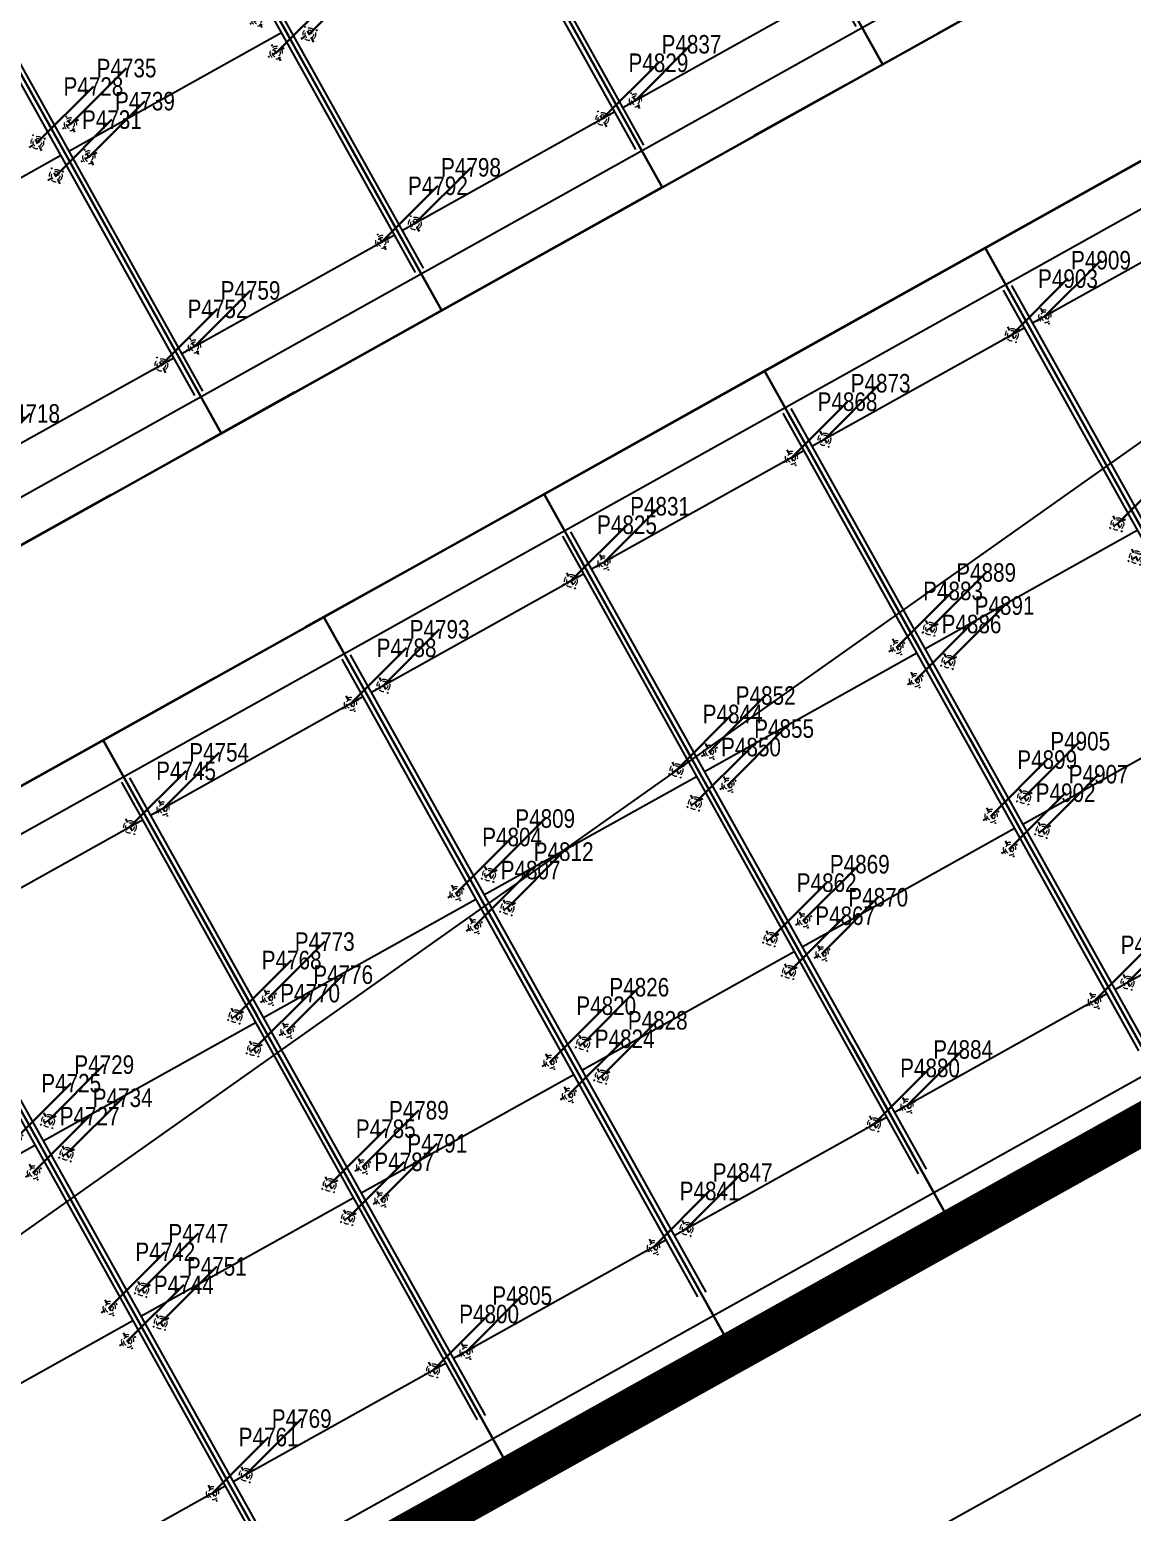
# Model space of a CAD drawing. Header units: millimetres. Extents: x 0 to 571985, y 0 to 2066666.
# Drawn here: x 568627.13 to 568653.34, y 2065501.97 to 2065537.2 of the extents above; entities that cross this region are included whole.
import ezdxf
from ezdxf.enums import TextEntityAlignment as Align
from ezdxf.xclip import XClip

# ---------------------------------------------------------------- set-up
doc = ezdxf.new("R2010")
doc.units = ezdxf.units.MM
for name, pattern in [('ACAD_ISO10W100', [18.5, 12, -3, 0.5, -3]), ('CENTER', [3, 1.5, -0.5, 0.5, -0.5]), ('CENTER2', [1.125, 0.75, -0.125, 0.125, -0.125]), ('HIDDEN', [0.75, 0.5, -0.25]), ('Xref Grid (A1)$0$CENTER2', [1.125, 0.75, -0.125, 0.125, -0.125])]:
    doc.linetypes.add(name, pattern=pattern)
for name, color, linetype, lineweight in [('A-NET THAY', 125, 'Continuous', 18), ('boDnv', 54, 'Continuous', 25), ('E- RANH GIOI', 1, 'CENTER', 13), ('kata_text', 254, 'Continuous', 30)]:
    doc.layers.add(name, color=color, linetype=linetype, lineweight=lineweight)
for name, color, linetype in [('BoThamCo', 94, 'Continuous'), ('CDC.01.AXIS', 160, 'CENTER2'), ('ChiaLo', 128, 'CENTER'), ('datOlienke', 42, 'Continuous'), ('LogDg', 7, 'Continuous'), ('LoLK', 6, 'Continuous'), ('RANHGIOI', 2, 'HIDDEN'), ('TimDg', 222, 'Continuous'), ('ViaHeS', 32, 'Continuous'), ('Xref Grid (A1)$0$01.AXIS', 160, 'Xref Grid (A1)$0$CENTER2')]:
    doc.layers.add(name, color=color, linetype=linetype)
doc.layers.add('KCS_Plotter', color=11, linetype='Continuous', plot=False)
doc.styles.add('kata_dim', font='vnrms.shx', dxfattribs={"width": 0.66, "oblique": 7})
doc.styles.add('kata_text', font='arial.ttf', dxfattribs={"width": 0.8})
doc.styles.add('rms', font='romans.shx', dxfattribs={"width": 0.7, "bigfont": 'vns.shx'})
doc.linetypes.add('ADL', pattern='A,0.125,-0.15,["++",rms,S=0.5,R=0,X=0,Y=-0.2245],-1.35,1.125', length=2.75)
doc.dimstyles.new('kata_dim_iso', dxfattribs={"dimtxt": 2.5, "dimasz": 1.5, "dimexe": 1.5, "dimexo": 2.5, "dimtad": 1, "dimdec": 0, "dimzin": 0, "dimdsep": 46, "dimtxsty": 'kata_dim', "dimblk": 'kata_block_ArchTick', "dimcen": 0.09, "dimdle": 1.2, "dimclrd": 8, "dimclre": 8, "dimclrt": 3, "dimadec": 0, "dimazin": 0, "dimtfac": 1, "dimtdec": 0, "dimtix": 1, "dimtofl": 0, "dimtmove": 0, "dimatfit": 3, "dimfxl": 3.75, "dimfxlon": 1, "dimtolj": 1, "dimtzin": 0, "dimarcsym": 0})

# ---------------------------------------------------------------- blocks, each defined once
blk = doc.blocks.new('NEN')
at = {"layer": 'boDnv', "color": 10, "linetype": 'ADL', "ltscale": 0.25}
blk.add_lwpolyline([(348.4843155678827, 150.3375778293703), (305.7796015702188, 227.7984296809882), (296.9890981832286, 230.4324813145213), (285.10495941306, 224.1745499765966), (143.1127464676974, 162.2822540018242), (141.0589297369588, 156.6204620539211), (188.7917403979227, 61.1830206818413), (194.5775115232682, 59.39938760059886), (346.7593603025889, 144.3160834151786)], close=True, dxfattribs=at)
for points in [[(447.0244222549954, -28.76563141844235, 0.001710536454235449), (440.5786136257229, -16.79550857818685), (434.6225455356762, -15.07319566048682), (276.1286930706119, -103.511957352981), (274.2353217352647, -109.6536987910513), (280.306856236537, -121.7931833500043)], [(453.0460990745341, -54.03420498315245), (455.6979331256589, -45.18980104289949, 0.001456010128307968), (450.3119455015985, -34.94722899468616), (283.4412914358545, -128.0602032768074), (289.6305425465107, -140.4350515590049), (295.3612690281589, -142.1473084324971), (300.8237051428296, -138.9735247876961)]]:
    blk.add_lwpolyline(points, format="xyb", close=True, dxfattribs=at)
at = {"layer": 'BoThamCo'}
for points in [[(349.5593060472747, 150.4589461470023), (306.4580569068203, 228.6390616833232), (296.884718870162, 231.5076876976527), (284.6716201818781, 225.0765331569128), (142.3192296164343, 163.0272411087062), (139.9723252817057, 156.5574895159807), (188.0886011052644, 60.35334420436993), (194.6914544642204, 58.31782163935713), (347.6070353219984, 143.6439362133387)], [(336.3471209626878, -49.29776183189824), (331.4744224103633, -40.56524737132713), (324.671815902926, -38.63533941633068), (260.9623701091623, -74.1848853866104), (258.8327090066159, -81.09310650336556), (263.3150458913296, -90.05513404216617), (269.9178992500529, -92.09065660648048), (334.4172130082734, -56.10036833886988)]]:
    blk.add_lwpolyline(points, close=True, dxfattribs=at)
blk.add_lwpolyline([(460.283034629887, -73.75777611625381, 1), (458.5776120061055, -70.70143524720334), (309.3581741879461, -153.9651208522264, 0.7731576352114838), (310.2108854997205, -157.2432688449044, 0.1279313020200646), (311.0635968113784, -157.0214617201127)], format="xyb", close=True, dxfattribs=at)
at = {"layer": 'ChiaLo', "ltscale": 5}
for points in [[(352.489971517236, -59.75760771939531), (362.2353686221177, -77.22263664193451), (279.9002353445394, -123.1652212762274)], [(331.5319368097698, -71.45208424492739), (341.2773339145351, -88.91711316723377)], [(326.2924281328451, -74.3757033762522), (336.0378252376104, -91.84073229855858)], [(321.0529194556875, -77.29932250757702), (330.7983165604528, -94.76435142988339)], [(315.8134107787628, -80.22294163890183), (325.5588078835281, -97.6879705612082)], [(374.4171150026377, -99.05392279406078), (364.6717178984545, -81.58889387268573), (282.1193709308282, -127.6526826387271)], [(343.7136831907555, -93.28337039798498), (353.459080295288, -110.7483993200585)], [(338.4741745138308, -96.2069895293098), (348.2195716184797, -113.6720184516162)], [(333.2346658367896, -99.1306086606346), (342.9800629415549, -116.595637582941)], [(327.9951571599813, -102.0542277921923), (337.7405542647466, -119.5192567144986)], [(322.7556484830566, -104.9778469235171), (332.5010455879383, -122.4428758460563)], [(317.5161398061318, -107.9014660548419), (327.2615369110135, -125.3664949773811)], [(312.2766311292071, -110.8250851861667), (322.0220282342052, -128.2901141089387)]]:
    blk.add_lwpolyline(points, dxfattribs=at)
at = {"layer": 'datOlienke'}
for points in [[(448.3687953500776, -29.16062362631783, 0.001886572890741846), (441.2579285323154, -15.95097548863851), (434.4995760839665, -13.99666644632816), (275.2912167347968, -102.8341193378437), (273.1615556324832, -109.7423404545989), (279.8804886455182, -123.1762398334686)], [(453.8875007131137, -54.70985269942321), (456.7725843070075, -45.08751426753588, 0.001635701081645356), (450.7170706505422, -33.57602568552829), (282.1193709308282, -127.6526826384943), (288.9297071682522, -141.2693345050793), (295.4895445019938, -143.2293175195809), (301.3185663475888, -139.8425402995199)]]:
    blk.add_lwpolyline(points, format="xyb", close=True, dxfattribs=at)
at = {"layer": 'LogDg'}
for points in [[(34.29627934622113, -348.7657205443829, -0.1246657798812408), (14.11354708799627, -339.7707537985407, 0.2629367667164581), (-5.331122650881298, -336.7708804975264, -0.0093448861816334), (-40.95930880331434, -349.4731436853763), (-145.8680723966099, -384.6800095464569, 0.4052568048599447), (-155.4559765766608, -403.2345153645147), (-146.5573141133646, -432.719750760356), (-158.0455204886384, -436.1868986212648), (-166.5718085390981, -407.9355056444183, 0.4232274080272537), (-185.7044202957768, -398.0488694803789), (-272.0773986236891, -427.0352168343961, 0.4065199173239304), (-277.1808489316609, -436.9641538935248), (-262.9472513485234, -483.3972716603894), (-271.5520452110795, -486.0349832554348), (-285.5926128193969, -440.2315716135781, 0.4219492915589893), (-295.7865738342516, -434.9918996153865), (-422.2600438954541, -477.4357750662602, 0.3468311455305138), (-427.6835616462631, -485.7262348234653), (-426.6624605812831, -497.249087563483, 0.1098508434369424), (-417.2095136656426, -527.045369184576), (-422.3983479177114, -530.0580090736039, -0.1098508434394714), (-432.6390404097037, -497.7787039845716), (-433.1943761169678, -491.5118888805155, 0.4849671442629072), (-443.7084045754746, -484.633739579469), (-484.1993264361518, -498.2222941075452, 0.367009995740145), (-492.2282128072111, -511.5103090975899), (-484.4021833750885, -560.0116658185143), (-490.3255680758739, -560.9674449162558), (-497.4328573270468, -516.9204381546006, 0.4575121343061496), (-512.8890439668903, -507.3876917762682), (-525.337411860819, -511.3137803694699, 0.375227047875502), (-533.5537957799388, -524.7953446214087, 0.0494446077986198), (-523.248268238618, -562.1180552095175), (-518.4038580228807, -576.5773649825715), (-525.5153387702303, -578.9599773285445), (-530.3067144589731, -564.6589618825819, -0.0442762420745262), (-540.2209701162064, -530.0359311103821, 0.4483491219588146), (-555.6135538989911, -520.8625440734904), (-568.8527564661345, -525.0380538604222), (-576.0715773432748, -502.1494878225494), (-552.3905954875518, -494.6807470584754, 0.3333358165575122), (-544.0028458365705, -482.9756999663077), (-545.8647843094077, -397.3050282343756, 0.120558977139746), (-569.9983498048969, -307.1979523275513), (-621.9793475940824, -219.7121832445264, 0.3349428730565918), (-635.3588319061091, -214.2393422403838), (-686.9309797416208, -227.8546354575083), (-689.8026436100481, -216.9773174913134), (-647.9573339804774, -205.9299559935462, 0.4981914510303347), (-640.7040659333579, -188.1978519575205), (-654.3784512504935, -165.183401154587, -0.1449785006445813), (-668.8526898410637, -108.0611985353753), (-659.8453048655065, 118.2304685944691, 0.4280877767542854), (-671.9240427541081, 130.7074180594645), (-689.2219819126185, 130.5802273314912), (-689.3047002640087, 141.8299232246354), (-670.3440260862699, 141.9693399455864, 0.4004741393392213), (-658.4417540146969, 153.4917417173274), (-657.8282681736164, 168.9042875436135), (-656.0597735294141, 189.3737533113454), (-648.587609265931, 188.7281828494743), (-650.3411241833819, 168.4321001374628), (-650.8885904261842, 154.6781583337579, 0.4253445715659649), (-638.9212427333696, 142.2009068296757), (-621.6126933796331, 142.3281755745411, 0.4026509643918764), (-609.707179718418, 153.940497081494), (-609.3868622465525, 163.8585706413724, -0.0198665913619288), (-608.2266326659592, 179.9420845555142), (-606.8004730622051, 192.6519990905654), (-600.8378922767006, 191.9829472396523), (-602.2640518801054, 179.273032707395, 0.0198665913736632), (-603.3899889622116, 163.6648935673293), (-603.6762275611982, 154.8020130237564, 0.425871475322759), (-591.5942480823724, 142.4149832946714), (-548.3623351545539, 142.7328650054988), (-548.2796168022323, 131.4831691095605), (-592.8866742029786, 131.1551760395523, 0.4017886036268251), (-604.7909849073039, 119.5784634037409), (-607.7538210147759, 35.57125063450076, -0.0059835578369214), (-607.9831587348599, 30.71819142554887, 0.4624623566101164), (-599.1770736501785, 22.28710818546824), (-555.3773518754169, 26.8008734814357), (-554.7622814135393, 20.83248271560296), (-603.2421368046198, 15.83640785655007, 0.3556126631572654), (-610.3809183033882, 8.688677939586341), (-613.7935364348814, -24.83777977363206, 0.4753476817702466), (-605.0145670375787, -33.60575856361538), (-508.267539359862, -23.63552683126181, 0.01607196613374), (-476.8057064540917, -19.36752837034874, 0.3739200414703855), (-470.1383224737365, -11.25904120551422), (-470.7045836194884, 9.3479020036757), (-464.7068476536078, 9.512714649550617), (-464.2352970461361, -7.647595000453293, 0.461916293586825), (-454.7466747702565, -15.28755263634957), (-421.5812160966452, -8.993303748546168, 0.0205674290828889), (-382.014764922671, 0.2159196452703327), (-299.7637433090713, 22.96281221555546, 0.4150041201205401), (-292.7982491637813, 35.29251482058316), (-296.9693465661258, 50.21799815748818), (-285.4121637544595, 53.44778536865488), (-281.2178257950582, 38.43914009141736, 0.4134234463224298), (-268.9213485846994, 31.49241617135704), (-169.9684402433923, 58.85829116543755, 0.4277016234696195), (-164.4960537843872, 69.0522719186265), (-169.6234711797442, 84.75361699960195), (-163.9198864111677, 86.61617460963316), (-158.4792555337772, 69.95569697231986, 0.4008529283221588), (-148.7420826226007, 64.72853650641628), (-123.8969600369455, 71.59956769063137, 0.437327107829602), (-113.7947357149096, 91.17323218542151), (-114.4623362950515, 93.01311536249705), (-128.5505432080245, 136.1544828796759), (-105.7362041493179, 143.6047133123502), (-91.76882965897676, 100.8333627805114), (-90.90998701797798, 98.46642336063087, 0.4297542289755008), (-70.9566198461689, 89.77177607244812, 0.0010786648149026), (-63.93359856237657, 92.7659228274133, 0.0014744002071299), (-62.34210456162691, 93.45405392465182), (-47.53430226258934, 99.90855494141579, 0.3865360149271803), (-43.12613018171396, 109.7255658265203), (-48.30147215083707, 125.5736670994665), (-42.59788739378564, 127.436224706471), (-38.07614002469927, 113.5895821715239, 0.4424435993488592), (-27.27475273516029, 108.7393915755674), (111.6174999594223, 169.2804609455634, 0.4142135623479493), (115.7544930960285, 179.8106692906003), (109.3612778938841, 194.4778707604855), (114.8614784494275, 196.8753264623228), (121.2546936593717, 182.208124975441, 0.4142135623999442), (131.7849020048743, 178.0711318387184), (252.9700206073467, 230.8939245406073), (276.8715140144341, 241.3122303965501), (291.5789559965488, 249.056852357462, 0.4198373500683886), (295.2671894438099, 261.3654298323672), (290.9500380031532, 269.1961866004858), (301.4588235805277, 274.9897542137187), (306.0577889792621, 266.6478232163936, 0.4087170928909804), (318.1356007927097, 263.0311074645724), (326.5464246325428, 267.46393470373), (332.1477299416438, 256.8363087414764), (324.2328080678126, 252.6557133654132, 0.4194662506733147), (320.5546221035765, 240.3524347804487), (397.0924474310596, 101.5226758436766, 0.4336425714191151), (408.4134911808651, 98.64864840358496), (440.7865088158287, 119.3860591554549), (444.0228988390882, 114.3337547695264), (410.4277472221293, 92.81347308959812, 0.3950478591356143), (407.7370768684195, 82.21468883147463), (451.0561694777571, 3.639433299656957, -0.0055762461036101), (472.2193723085802, -35.78139715944417, 0.4220170457770137), (490.0658942151349, -41.11815114459023), (502.9949658159167, -33.91820207051933), (514.6716208813014, -54.88617113046348), (500.2954070724081, -62.89200561633334, 0.4041933322591431), (495.0522026685067, -80.18092904845253), (502.5021754556801, -94.71098336251453), (491.8239669348113, -100.1860050775576), (485.0945875765756, -87.06136014754884, 0.4245561171500276), (467.1920202277834, -81.64036487252451), (316.1644024878042, -165.9130056535359), (307.2109560912941, -171.1151354645845, 0.3960005967415532), (304.0749832683941, -181.6108752004802), (326.1471909089014, -225.7422597403638), (318.0978215954965, -229.7681327713653), (296.726359265158, -187.0378251534421, 0.4326641440641966), (285.5523421983235, -183.6991930285003), (178.0715809733374, -246.1476455426309, 0.3897719342424495), (174.8600444270996, -256.4881370894145), (194.0999455555575, -297.1258275085129), (188.6770265548257, -299.6933067212813), (170.2313283190597, -260.7330974426586, 0.4390850403021555), (158.9817475291202, -257.239217129536), (145.4963118317537, -265.0745225476567, -0.0134524192283531), (97.70133368717507, -291.150503329467, 0.262925858503226), (86.85306584485807, -307.5633501864504, -0.1620678458419849), (76.01520611695014, -333.8417583054397, 0.2703228810245677), (72.31826137693133, -353.6529180854559), (79.98090749850962, -375.0735400244594), (57.38291990023572, -383.1573567553423), (49.72034179442562, -361.7369249525946, 0.2703245738334852), (34.29627934622113, -348.7657205443829)], [(462.1815661221044, -42.48358451551758, 0.0041726284779351), (446.5413396563381, -13.10736899357289, 0.417549530264486), (435.6132757971063, -9.93979105958715), (272.325187106966, -101.0537121025845, 0.4010373898271505), (269.0683510029921, -111.618277476402), (286.0838665945921, -145.6392632354982, 0.4275136513598196), (297.1370203814004, -149.0467209995259), (456.9905111831613, -59.84928802633658, 0.4060167121569392), (462.181566121988, -42.48358451551758)]]:
    blk.add_lwpolyline(points, format="xyb", dxfattribs=at)
for points in [[(309.7537681576796, 235.0886415655259, 0.4086120497591798), (297.6788232389372, 238.7068676215131), (282.0715847932734, 230.4884322364815), (138.6479171552928, 167.9721864187159, 0.4297380397376751), (134.6895298147574, 157.0600318715442), (183.9908241750672, 58.4865490924567, 0.4275136513598196), (195.0439779618755, 55.07909132866189), (351.7109075818444, 142.4984393895138, 0.4127163668212685), (354.8186057917774, 153.3468293673359)], [(270.2704227538779, -95.32938693440519, -0.4275136513752855), (259.2172689667204, -91.92192917130888), (254.7395043771248, -82.96904352284037, -0.4010373898275443), (257.9963404812152, -72.40447814809158), (323.2100063316757, -36.01558506442234, -0.4142135623292136), (334.0941767416662, -39.10343779250979), (338.9668753055157, -47.83595227357, -0.4142135623412944), (335.8790225794073, -58.7201226844918)], [(460.4048520936631, -73.97608897765167, 1), (458.4557945420966, -70.48312238533981), (309.2363567240536, -153.7468079903629, 0.7731576350785194), (310.210885499604, -157.4932688444387, 0.1279313020145716), (311.1854142749216, -157.2397745812777)]]:
    blk.add_lwpolyline(points, format="xyb", close=True, dxfattribs=at)
at = {"layer": 'LoLK'}
for points in [[(336.7714454864617, -68.52846511360258), (331.5319368100027, -71.45208424469456), (341.2773339143023, -88.91711316723377), (346.5168425914599, -85.99349403544329)], [(331.5319368098862, -71.45208424446173), (326.2924281327287, -74.37570337578654), (336.0378252376104, -91.84073229832575), (341.2773339143023, -88.9171131674666)], [(326.2924281329615, -74.37570337601937), (321.0529194556875, -77.29932250711136), (330.7983165605692, -94.76435142965056), (336.037825237494, -91.84073229809292)], [(321.0529194558039, -77.29932250757702), (315.8134107785299, -80.22294163890183), (325.5588078837609, -97.68797056097537), (330.7983165604528, -94.76435142965056)], [(315.8134107787628, -80.22294163936749), (310.5739021016052, -83.14656077045947), (320.3192992061377, -100.6115896927658), (325.5588078836445, -97.68797056097537)], [(348.953191867331, -90.359751266893), (343.713683190872, -93.28337039798498), (353.4590802957537, -110.7483993209898), (358.6985889724456, -107.8247801894322)], [(343.7136831906391, -93.28337039751932), (338.474174513598, -96.20698952907696), (348.2195716188289, -113.6720184520818), (353.4590802955208, -110.748399320757)], [(338.4741745137144, -96.20698952954262), (333.2346658369061, -99.13060866086744), (342.9800629417878, -116.5956375838723), (348.2195716191782, -113.6720184525475)], [(333.2346658366732, -99.13060866040178), (327.9951571597485, -102.0542277914938), (337.7405542649794, -119.5192567147315), (342.9800629416713, -116.5956375836395)], [(327.9951571599813, -102.0542277919594), (322.7556484828237, -104.9778469232842), (332.5010455878219, -122.4428758465219), (337.740554264863, -119.5192567149643)], [(322.7556484830566, -104.9778469230514), (317.5161398057826, -107.901466054609), (327.2615369110135, -125.3664949780796), (332.5010455879383, -122.4428758465219)], [(317.5161398057826, -107.9014660550747), (312.2766311290907, -110.8250851859339), (322.0220282343216, -128.2901141087059), (327.2615369110135, -125.3664949778467)], [(312.2766311290907, -110.8250851859339), (307.0371224521659, -113.7487043172587), (316.7825195570476, -131.2137332402635), (322.0220282340888, -128.2901141084731)]]:
    blk.add_lwpolyline(points, close=True, dxfattribs=at)
at = {"layer": 'RANHGIOI', "color": 1, "ltscale": 9, "const_width": 1}
blk.add_lwpolyline([(460.0002608364448, -51.29896371345967, 0.006594107435328542), (435.2929911182728, -5.050918132066727), (303.0784757988295, 234.7691866031382), (284.6716201863019, 225.0765331583098), (-55.99284061836079, 76.58595611830242), (-56.83866986131761, 76.22319068433717, -0.005137433380439285), (-90.74293923540972, 62.09280168754049), (-377.2168801384978, -17.13286422030069, -0.02056742908652707), (-418.2250238711713, -26.67764636431821), (-463.4433179846965, -35.25932166492566, -0.02121833569223638), (-506.4223279642174, -41.54069912619889), (-623.6381061704597, -53.62033091927879), (-626.4644317809725, -70.88383709453046, 0.1285739781783505), (-620.4203359626699, -135.3604905081447), (-615.5047763336916, -148.8597172754817, 0.03940831777614574), (-607.1434446739731, -167.1883905101568), (-594.1724651155528, -190.5545449126512), (-547.5695588345407, -259.4930148159619, -0.1198699787172983), (-522.7037935878616, -326.3974992926233), (-507.9167651556199, -451.947036530124), (-504.4749816826079, -473.2772870000917), (-499.2712628248846, -471.6360870120116), (-50.47988043015357, -321.0239030651283, 0.05068378633206799), (130.4249903328018, -239.1350950314663), (301.3185663222102, -139.8425403106958)], format="xyb", close=True, dxfattribs=at)
at = {"layer": 'TimDg', "linetype": 'ACAD_ISO10W100', "ltscale": 0.75}
for points in [[(283.9055627286434, 294.4015332737472), (445.8017766892444, 0.7426494921091944, -0.0075170620276079), (474.0389339127578, -52.34833341650665), (508.7857144809095, -120.1167163779028, 0.0002777777783917)], [(-618.4564905067673, -41.02278801379725), (-507.6524688977515, -29.60391759662889, 0.0212183356968994), (-465.6807794551132, -23.46975991874933), (-420.4624853604473, -14.88808462163433, 0.0205674290957321), (-380.4154699781211, -5.567008305573836), (-94.60724009887781, 73.47455220343545, 0.0050405018645397), (-61.56862232857384, 87.2516787792556, 0.0014744002071441), (-59.94464885804337, 87.95385336945765), (279.4715494055999, 235.9003313172143), (307.9036630929913, 250.8720695916563)]]:
    blk.add_lwpolyline(points, format="xyb", dxfattribs=at)
for points in [[(335.5485250187339, -254.5993074853905), (124.0986566849751, 168.1755958320573)], [(185.1445595439291, 46.1198296949733), (365.3492686543614, 146.6731387171894)], [(446.4623462462332, -0.4506284329108894), (260.3710043297615, -104.2886485506315)]]:
    blk.add_lwpolyline(points, dxfattribs=at)
at = {"layer": 'ViaHeS', "elevation": 3.0256135e-09}
blk.add_lwpolyline([(-483.3620332233841, -504.2701624135952), (-441.2102577695623, -490.1242335743736), (-436.0287204216002, -493.5139321684837), (-435.6273303239141, -498.0435121944174, 0.109850843434408), (-424.9927650438622, -531.5643290185835), (-414.6150965393754, -525.5390492395964, -0.1098508434386373), (-423.6741706669563, -496.9842793527059), (-424.3422501670429, -489.4451806664001), (-420.0009567659581, -483.006496314425), (-295.2485857934225, -441.1402132653166), (-289.0430001314962, -444.329869708512), (-275.8544421459083, -487.3538390544709), (-258.6448544141604, -482.0784158613533), (-271.9723939823452, -438.6010581026785), (-268.6975989835337, -432.2298324676231), (-181.633558977861, -403.0115682075266), (-172.9747895961627, -407.4859234914184), (-163.7896236754023, -437.9204725525342), (-140.8132109228754, -430.9861768295523), (-150.2111657873029, -399.8465631455183), (-145.5974022439914, -390.9180109926965), (-39.02623859152663, -355.1532518335152, 0.00854505725447), (-6.235198536654934, -343.5215795903932, -0.2491929108017262), (12.37514242075849, -345.9636118854396, 0.099750363567013), (30.77203662553802, -354.1806715594139, -0.2569490066293848), (45.21490332507528, -366.956843848573), (51.73317088955082, -385.1784011244308), (85.63032036134973, -373.0526159026194), (79.11205279477872, -354.8310586204752, -0.2569490066569858), (82.1742195134284, -335.7929363835137, 0.1369182594034541), (92.60684876306914, -310.4380371225998, -0.2491929108081194), (103.3078007012373, -295.0173387336545, 0.0126585462628185), (148.5105784242041, -270.2624119943939), (162.15726042795, -262.3334192754701), (168.6200676443987, -264.3406296176836), (185.9655670531793, -300.9770463276654), (196.8114050602308, -295.8420879004989), (179.0327040727716, -258.2906814764719), (181.2163792680949, -251.2596934826579), (287.3839344523149, -189.5742397063877), (293.9437717862893, -191.5342227204237), (314.0731369409477, -231.7810692854691), (330.171875567059, -223.7293232234661), (309.5379664294887, -182.4736865595914), (311.6246115069371, -175.4899258934893), (319.1335584316403, -171.1270789045375), (408.2768159890547, -121.3855956254993), (412.2735879534157, -122.5890857535414), (434.351015069522, -165.3212618844118), (442.3469141505193, -161.190209006425), (420.1368979751132, -118.2013988476247), (421.3796346874442, -114.0742895884905), (470.3345627395902, -86.75768930045888), (479.6410855299328, -89.57575528440066), (486.4848626742605, -102.9235159354284), (507.8412797158817, -91.97347250441089), (500.4991151208524, -77.65368189639412), (503.4210100959754, -68.01903586438857), (517.5907846476184, -60.1281633945182), (500.0758020498324, -28.67620980646461), (486.9708213876002, -35.97411922272295), (477.6245228354819, -33.16990212630481, 0.0055997125078593), (456.3105622666189, 6.536217105574906), (412.3241539625451, 86.32189737656154), (414.1204211127479, 93.39754972048104), (444.8319963462418, 113.070678670425), (439.9774113084422, 120.6491352545563), (409.7657999792136, 101.2962716855109), (403.1415598185267, 102.9779406564776), (327.7140408960404, 239.7937467296142), (330.524095126777, 249.1931857024319), (334.9452649843879, 251.5284109555651), (323.7489594034851, 272.7717000273988), (318.9262763896259, 270.2298981174827), (309.354146250058, 273.0962313036434), (306.7132163690403, 277.8865380196366), (285.6956452141749, 266.2994027936365), (288.1096317195334, 261.9207421364263), (285.2954558983911, 252.5291183104273), (274.2714786301367, 246.7241294796113), (129.387446300243, 183.5713324004319), (122.806066084886, 186.1569531115238), (117.6115787288873, 198.0740543145221), (106.6111776171019, 193.279142908752), (111.8056649733335, 181.3620417055208), (109.2200442629401, 174.7806614914443), (26.32963867485523, 138.6499652387574), (-29.86861365940422, 114.1539820104372), (-36.00424546236172, 116.9090895606205), (-39.7460950112436, 128.3675035105553), (-51.15326453826856, 124.6423882937524), (-47.05490884417668, 112.0922695787158), (-50.08627796731889, 105.3414025222883), (-75.92142146243714, 94.08024731860496), (-84.51130598667078, 97.93739788956009), (-100.0326193857472, 145.4672709214501), (-134.2541279683355, 134.2919252736028), (-118.656749298214, 86.5291226846166), (-123.2305147061124, 78.00909638730809), (-150.2580362723675, 70.53451288049109), (-156.6292742433725, 73.9547544172965), (-161.0680940333987, 87.54745341138914), (-172.475263561355, 83.82233819551766), (-168.2072874873411, 70.75280241155997), (-171.4742627786472, 64.66706934245303), (-269.5464331691619, 37.54476641560905), (-275.7112844719086, 41.0275134886615), (-279.6335723458324, 55.06267897458747), (-302.7479379716096, 48.60310455155559), (-298.8430805155076, 34.6303105186671), (-302.3164424751885, 28.48207191447727), (-383.6140598179772, 5.998847609618679, -0.0205674290908518), (-422.6999468225986, -3.098522873595357), (-456.2462867791764, -9.465056655462831), (-461.2959480455611, -5.399218957638368), (-461.7079796614125, 9.595120972488075), (-473.7034516056301, 9.26549568050541), (-473.2389899555128, -7.636838016333058), (-478.0281851240434, -13.48889106768183, -0.0159549027963659), (-508.882609821856, -17.66713606542908), (-606.1469419619534, -27.69067843141966), (-610.6142731602304, -23.22893999540247), (-607.4904218798038, 7.460596256423742), (-602.0104351359187, 12.94745212956332), (-554.4547461826587, 17.84828733373433), (-555.6848871065304, 29.78506886353716), (-600.447817846085, 25.17204039962962), (-605.0434380876832, 29.64516986953095, 0.0070725003907776), (-604.7556851111585, 35.4655099036172), (-601.9119857639307, 116.094760932494), (-594.6654465801548, 123.1418805704452), (-548.2207948626019, 123.4833853635937), (-548.4211570940679, 150.7326487505343), (-593.4199406642001, 150.4017753445078), (-600.492644500453, 157.3495761635713, -0.0278861091632581), (-599.2827614871785, 178.93850678741), (-597.8566018843558, 191.648421314545), (-609.7817634547828, 192.9865250163712), (-611.2079230585368, 180.2766104815528, 0.0198665913619367), (-612.3852988891304, 163.9554091696627), (-612.5973578620469, 157.3893717874307), (-619.8231252048863, 150.341550424695), (-639.3164995118277, 150.1982167905662), (-646.9981006933376, 158.133064838592), (-646.5975521883229, 168.1960064345039), (-644.8515271343058, 188.405397617491), (-659.7958556610392, 189.6965385423973), (-661.5718401687918, 169.1403812463395), (-662.0143738116603, 158.0226510665379), (-670.3323401218513, 149.9701591404155), (-689.363526004483, 149.8302239514887), (-689.1631561716786, 122.5799266046379), (-671.4173957791645, 122.7104101364966), (-663.7357945976546, 114.7755620887037), (-672.5997226472246, -107.9120504586026, 0.1449785005980277), (-657.6023188105319, -167.0989109976217), (-644.6868830857566, -188.8360240876209), (-648.3354437547969, -197.7556802954059), (-691.844715703628, -209.2423357914668), (-684.8889076525811, -235.589617139427), (-633.8603068724042, -222.1178229362704), (-622.0389041820308, -226.9533349685371), (-573.255391974817, -309.057628184557, -0.1204742280587071), (-549.6138989619212, -397.3865102704149), (-547.8422683648532, -478.9019769974984), (-555.2979764038464, -489.3063664135989), (-577.8762859565904, -496.4273355512414), (-567.048047964694, -530.7602057764307), (-552.742667245795, -526.2484342304524), (-543.7132454941748, -531.7187239136547, 0.0429791116498048), (-533.8363038351526, -565.9283220085781), (-529.0710791434394, -580.1512835014146), (-514.8481176502537, -575.3860588103998), (-519.7194254132919, -560.8464668253437, -0.045575623263717), (-529.315479435958, -527.1663496145047), (-523.005437202286, -516.869638312608), (-508.2465236159042, -512.214827113552), (-500.4556036654394, -517.0199492094107), (-493.2872604264412, -561.4453344654758), (-481.4404910246376, -559.5337762695272), (-488.8832240711199, -513.4078763325233), (-483.3620332233841, -504.2701624135952)], format="xyb", dxfattribs=at)
at = {"layer": 'ViaHeS'}
for points in [[(284.6716201810632, 225.0765331555158), (142.3192296163179, 163.0272411096375), (139.9723252817057, 156.5574895164464), (188.0886011052644, 60.35334420460276), (194.6914544643369, 58.31782163958997), (347.6070353219984, 143.6439362135716), (349.5593060472747, 150.4589461474679), (306.458056906471, 228.6390616835561), (296.8847188705113, 231.507687698584)], [(334.4172130082734, -56.10036833863705), (336.3471209628042, -49.29776183259673), (331.4744224101305, -40.56524737039581), (324.6718159031589, -38.63533941539936), (260.9623701089295, -74.18488538637757), (258.8327090063831, -81.09310650266707), (263.3150458909804, -90.05513404146768), (269.9178992501693, -92.09065660624765)]]:
    blk.add_lwpolyline(points, close=True, dxfattribs=at)
blk.add_lwpolyline([(441.2579285323154, -15.95097548863851), (434.4995760840829, -13.99666644632816), (275.2912167349132, -102.8341193376109), (273.1615556324832, -109.7423404543661), (288.9297071680194, -141.2693345043808), (295.4895445022266, -143.2293175195809), (301.3185663401382, -139.8425403013825), (453.8875007131137, -54.70985269942321), (456.7725843070075, -45.08751426753588, 0.0041511948293334)], format="xyb", close=True, dxfattribs=at)
blk.add_lwpolyline([(450.7170706504257, -33.57602568529546), (448.3687953492627, -29.16062362585217), (279.880488645751, -123.1762398334686), (282.1193709309446, -127.6526826384943), (450.7170706500765, -33.57602568576112)], dxfattribs=at)
blk = doc.blocks.new('NEN A')
at = {"layer": 'datOlienke'}
for points in [[(7.630151711869985, 24.99999999883585, 0.001886572890741846), (7.857240315293893, 40.00025538308546), (2.907775150146335, 44.99999999953434), (-179.4089676982258, 44.99999999906868), (-184.6348652390298, 40.00510557554662), (-185.3134814742953, 24.99999999930151)], [(-4.656612873077393e-10, -4.656612873077393e-10), (7.20807887474075, 6.996906685642898, 0.001635701081645356), (7.529294191859663, 19.99999999976717), (-185.539609918138, 19.99999999906868), (-186.2274579335935, 4.79076751251705), (-181.4541111353319, -0.1172014772891998), (-174.713634933345, -2.793967723846436e-09)]]:
    blk.add_lwpolyline(points, format="xyb", close=True, dxfattribs=at)
at = {"layer": 'LoLK'}
for points in [[(-133.0051578648854, 44.99999999860302), (-139.0051578651182, 44.99999999883585), (-139.0051578646526, 24.99999999930151), (-133.0051578637213, 24.99999999930151)], [(-127.0051578646526, 44.99999999883585), (-133.0051578648854, 44.99999999906868), (-133.0051578637213, 24.99999999930151), (-127.0051578637213, 24.99999999953434)], [(-121.0051578641869, 44.99999999906868), (-127.0051578644197, 44.99999999930151), (-127.0051578637213, 24.99999999953434), (-121.0051578637213, 24.99999999976717)], [(-115.0051578639541, 44.99999999930151), (-121.0051578641869, 44.99999999930151), (-121.0051578637213, 24.99999999953434), (-115.0051578639541, 24.99999999906868)], [(-109.0051578644197, 44.99999999906868), (-115.0051578639541, 44.99999999906868), (-115.0051578637213, 24.99999999953434), (-109.0051578632556, 24.99999999953434)], [(-151.0051578639541, 19.99999999906868), (-157.0051578639541, 19.99999999930151), (-157.0051578637213, -1.164153218269348e-09), (-151.0051578632556, -9.313225746154785e-10)], [(-145.0051578641869, 19.99999999883585), (-151.0051578639541, 19.99999999906868), (-151.0051578630228, -1.164153218269348e-09), (-145.0051578634884, -1.396983861923218e-09)], [(-139.0051578637213, 19.99999999930151), (-145.0051578641869, 19.99999999930151), (-145.0051578634884, -1.862645149230957e-09), (-139.0051578632556, -1.396983861923218e-09)], [(-133.0051578637213, 19.99999999930151), (-139.0051578639541, 19.99999999930151), (-139.0051578634884, -1.396983861923218e-09), (-133.0051578632556, -1.164153218269348e-09)], [(-127.0051578637213, 19.99999999953434), (-133.0051578637213, 19.99999999953434), (-133.0051578630228, -9.313225746154785e-10), (-127.0051578632556, -1.164153218269348e-09)], [(-121.0051578637213, 19.99999999906868), (-127.0051578637213, 19.99999999883585), (-127.0051578632556, -1.396983861923218e-09), (-121.0051578627899, -1.629814505577087e-09)], [(-115.0051578634884, 19.99999999953434), (-121.0051578637213, 19.99999999953434), (-121.0051578627899, -9.313225746154785e-10), (-115.0051578632556, -9.313225746154785e-10)], [(-109.0051578639541, 19.99999999906868), (-115.0051578634884, 19.99999999906868), (-115.0051578630228, -1.164153218269348e-09), (-109.0051578630228, -9.313225746154785e-10)]]:
    blk.add_lwpolyline(points, close=True, dxfattribs=at)
blk = doc.blocks.new('A$C758D662A')
at = {"linetype": 'HIDDEN', "ltscale": 500}
for radius in [300, 200]:
    blk.add_circle((2.328306436538696e-10, 0), radius, dxfattribs=at)
at = {"layer": 'CDC.01.AXIS', "ltscale": 200}
for p, q in [((437.2546297444496, 0), (-437.2546297444496, 0)), ((2.328306436538696e-10, 437.2546297444496), (2.328306436538696e-10, -437.2546297444496))]:
    blk.add_line(p, q, dxfattribs=at)
blk = doc.blocks.new('pile Plan')
at = {"xscale": 0.5, "yscale": 0.5, "zscale": 0.5}
for p in [(339.9999999998836, 14779), (5440.000004012021, 14779), (339.9999999998836, 9629.999999999985), (5440.000004012021, 9629.999999999993), (339.9999999998836, 8729.999999999985), (5440.000004012021, 8729.999999999993), (339.9999999998836, 5039.999999999999), (5440.000004012021, 5039.999999999999), (339.9999999998836, 4139.999999999999), (5440.000004012021, 4139.999999999999), (339.9999999998836, -0.9999999999967955), (5440.000004012021, -0.9999999999967955)]:
    blk.add_blockref('A$C758D662A', p, dxfattribs=at)
blk = doc.blocks.new('A1 - 2')
at = {"layer": 'Xref Grid (A1)$0$01.AXIS', "ltscale": 500}
for p, q in [((0.1099999963626033, -1.085914304556354), (0.1099999963626033, -18.43435175406194)), ((5.890000000377768, -1.085914304556354), (5.890000000377768, -18.43435175406194)), ((0.1099999963771552, -2.110000000102445), (5.890000000377768, -2.110000000098808)), ((0.1099999963771552, -7.620004000098561), (5.890000000377768, -7.620004000102199)), ((0.1099999963771552, -12.39000000009764), (5.890000000377768, -12.39000000010128)), ((0.1099999963771552, -16.89000000010128), (5.890000000377768, -16.89000000010492))]:
    blk.add_line(p, q, dxfattribs=at)
at = {"xscale": 0.001, "yscale": 0.001, "zscale": 0.001}
blk.add_blockref('pile Plan', (0.1099999963626033, -16.89000000010128), dxfattribs=at)
blk = doc.blocks.new('A5 - 2')
at = {"layer": 'Xref Grid (A1)$0$01.AXIS', "ltscale": 500}
for p, q in [((0.1099999962461879, -1.085914303857862), (0.1099999962461879, -18.43435175336344)), ((5.890000000261352, -1.085914303857862), (5.890000000261352, -18.43435175336344)), ((0.1099999962607399, -2.109999999403954), (5.890000000261352, -2.109999999400316)), ((0.1099999962607399, -7.620003999400069), (5.890000000261352, -7.620003999403707)), ((0.1099999962607399, -12.38999999939915), (5.890000000261352, -12.38999999940279)), ((0.1099999962607399, -16.88999999940279), (5.890000000261352, -16.88999999940643))]:
    blk.add_line(p, q, dxfattribs=at)
at = {"xscale": 0.001, "yscale": 0.001, "zscale": 0.001}
blk.add_blockref('pile Plan', (0.1099999962461879, -16.88999999940279), dxfattribs=at)
blk = doc.blocks.new('a1 sao - 2')
at = {"layer": 'Xref Grid (A1)$0$01.AXIS', "ltscale": 500}
for p, q in [((0.1100000001577426, -1.085914304558261), (0.1100000001577426, -18.43435175406384)), ((5.890000004172907, -1.085914304558261), (5.890000004172907, -18.43435175406384)), ((0.1100000001722945, -2.110000000104352), (5.890000004172907, -2.110000000100714))]:
    blk.add_line(p, q, dxfattribs=at)
at = {"xscale": 0.001, "yscale": 0.001, "zscale": 0.001}
blk.add_blockref('pile Plan', (0.1100000001577426, -16.89000000010319), dxfattribs=at)
blk = doc.blocks.new('a5 sao - 2')
at = {"layer": 'Xref Grid (A1)$0$01.AXIS', "ltscale": 500}
for p, q in [((-5.890000006082118, -1.085914303857862), (-5.890000006082118, -18.43435175336344)), ((-0.110000002066954, -1.085914303857862), (-0.110000002066954, -18.43435175336344)), ((-5.890000006067567, -2.109999999403954), (-0.110000002066954, -2.109999999400316)), ((-5.890000006067567, -7.620003999400069), (-0.110000002066954, -7.620003999403707))]:
    blk.add_line(p, q, dxfattribs=at)
at = {"xscale": 0.001, "yscale": 0.001, "zscale": 0.001}
blk.add_blockref('pile Plan', (-5.890000006082118, -16.88999999940279), dxfattribs=at)
blk = doc.blocks.new('kata_block_ArchTick')
at = {"color": 8}
blk.add_line((1, 0), (-1, 0), dxfattribs=at)
at = {"color": 8, "const_width": 0.15}
blk.add_lwpolyline([(-0.5, -0.5), (0.5, 0.5)], dxfattribs=at)
blk = doc.blocks.new('*U101')
at = {"color": 0, "ltscale": 0.8, "style": 'kata_text', "width": 0.8}
blk.add_attdef('TEN', text='', height=2.2, dxfattribs=at).set_placement((6.666666666666667, 6.666666666666667), align=Align.MIDDLE_CENTER)
at = {"color": 0, "ltscale": 0.8, "style": 'kata_text', "width": 0.8, "flags": 1}
blk.add_attdef('CHU_THICH', text='', height=2.2, dxfattribs=at).set_placement((0, 0), align=Align.MIDDLE_CENTER)
at = {"layer": 'Defpoints'}
blk.add_leader([(0, 0), (6.666666666666667, 6.666666666666667)], dimstyle='kata_dim_iso', override={"dimasz": 0.6, "dimgap": 0.625, "dimtad": 0}, dxfattribs=at)
blk = doc.blocks.new('A$C7EE856B3')
at = {"layer": 'kata_text', "xscale": 0.2, "yscale": 0.2, "zscale": 0.2}
for p, values in [((396.9460983459139, -153.9012801111676, 0.001572466406222517), {'TEN': 'P4781'}), ((396.1601720467443, -154.3398229812738, 0.001572466406222517), {'TEN': 'P4774'}), ((404.6945595111465, -155.4740326739848, 0.001572466406222517), {'TEN': 'P4837'}), ((391.2680467981845, -156.0389729433227, 0.001572466406222517), {'TEN': 'P4735'}), ((403.9086332091829, -155.9125755438581, 0.001572466406222517), {'TEN': 'P4829'}), ((390.4821205072803, -156.4775158076081, 0.001572466406222517), {'TEN': 'P4728'}), ((391.7065896679414, -156.8248992448207, 0.001572466406222517), {'TEN': 'P4739'}), ((390.9206633771537, -157.2634421091061, 0.001572466406222517), {'TEN': 'P4731'}), ((399.4550508303801, -158.3976518069394, 0.001572466406222517), {'TEN': 'P4798'}), ((398.6691245312104, -158.8361946770456, 0.001572466406222517), {'TEN': 'P4792'}), ((414.4276707922108, -160.6035383795388, 0.001572466406222517), {'TEN': 'P4909'}), ((413.6417444916442, -161.0420812491793, 0.001572466406222517), {'TEN': 'P4903'}), ((394.2155421524076, -161.3212709405925, 0.001572466406222517), {'TEN': 'P4759'}), ((393.4296158615034, -161.7598138046451, 0.001572466406222517), {'TEN': 'P4752'}), ((409.1881621128414, -163.5271575129591, 0.001572466406222517), {'TEN': 'P4873'}), ((408.4022358176298, -163.9657003791071, 0.001572466406222517), {'TEN': 'P4868'}), ((388.9760334827006, -164.2448900684249, 0.001572466406222517), {'TEN': 'P4718'}), ((416.1506969762268, -165.538452945184, 0.001572466406222517), {'TEN': 'P4923'}), ((403.948653438827, -166.4507766426541, 0.001572466406222517), {'TEN': 'P4831'}), ((403.1627271377947, -166.8893195111305, 0.001572466406222517), {'TEN': 'P4825'}), ((411.6971145974239, -168.0235292087309, 0.001572466406222517), {'TEN': 'P4889'}), ((410.9111883023288, -168.4620720751118, 0.001572466406222517), {'TEN': 'P4883'}), ((412.1356574670644, -168.8094555102289, 0.001572466406222517), {'TEN': 'P4891'}), ((411.3497311718529, -169.2479983766098, 0.001572466406222517), {'TEN': 'P4886'}), ((398.7091447588755, -169.3743957746774, 0.001572466406222517), {'TEN': 'P4793'}), ((397.9232184638968, -169.8129386408255, 0.001572466406222517), {'TEN': 'P4788'}), ((406.4576059234096, -170.9471483386587, 0.001572466406222517), {'TEN': 'P4852'}), ((405.6716796222609, -171.3856912071351, 0.001572466406222517), {'TEN': 'P4844'}), ((406.8961487930501, -171.7330746403895, 0.001572466406222517), {'TEN': 'P4855'}), ((413.9336832327535, -172.0317533467896, 0.001572466406222517), {'TEN': 'P4905'}), ((393.469636085094, -172.2980149043724, 0.001572466406222517), {'TEN': 'P4754'}), ((406.1102224920178, -172.1716175086331, 0.001572466406222517), {'TEN': 'P4850'}), ((392.6837097842945, -172.7365577747114, 0.001572466406222517), {'TEN': 'P4745'}), ((413.1477569376584, -172.4702962129377, 0.001572466406222517), {'TEN': 'P4899'}), ((414.3722261025105, -172.8176796482876, 0.001572466406222517), {'TEN': 'P4907'}), ((413.5862998074153, -173.2562225144356, 0.001572466406222517), {'TEN': 'P4902'}), ((401.218097243458, -173.870767470682, 0.001572466406222517), {'TEN': 'P4809'}), ((400.4321709485957, -174.3093103368301, 0.001572466406222517), {'TEN': 'P4804'}), ((401.656640113215, -174.65669377218, 0.001572466406222517), {'TEN': 'P4812'}), ((400.8707138182363, -175.0952366383281, 0.001572466406222517), {'TEN': 'P4807'}), ((408.6941745588556, -174.9553724767175, 0.001572466406222517), {'TEN': 'P4869'}), ((407.9082482577069, -175.3939153451938, 0.001572466406222517), {'TEN': 'P4862'}), ((409.1327174284961, -175.7412987782154, 0.001572466406222517), {'TEN': 'P4870'}), ((408.3467911274638, -176.1798416466918, 0.001572466406222517), {'TEN': 'P4867'}), ((416.3900105730863, -176.433813886717, 0.001572466406222517), {'TEN': 'P4924'}), ((395.9785885697929, -176.794386600377, 0.001572466406222517), {'TEN': 'P4773'}), ((415.6040842779912, -176.872356752865, 0.001572466406222517), {'TEN': 'P4919'}), ((395.192662268877, -177.232929470716, 0.001572466406222517), {'TEN': 'P4768'}), ((396.4171314394334, -177.5803129021078, 0.001572466406222517), {'TEN': 'P4776'}), ((395.631205138634, -178.018855772214, 0.001572466406222517), {'TEN': 'P4770'}), ((403.4546658789041, -177.8789916087408, 0.001572466406222517), {'TEN': 'P4826'}), ((402.6687395840418, -178.3175344748888, 0.001572466406222517), {'TEN': 'P4820'}), ((403.893208748661, -178.6649179102387, 0.001572466406222517), {'TEN': 'P4828'}), ((403.1072824536823, -179.1034607763868, 0.001572466406222517), {'TEN': 'P4824'}), ((411.1505018989556, -179.3574330166448, 0.001572466406222517), {'TEN': 'P4884'}), ((390.7390798899578, -179.7180057344958, 0.001572466406222517), {'TEN': 'P4729'}), ((410.3645755979232, -179.7959758851212, 0.001572466406222517), {'TEN': 'P4880'}), ((389.9531535948627, -180.1565486001782, 0.001572466406222517), {'TEN': 'P4725'}), ((391.1776227597147, -180.5039320355281, 0.001572466406222517), {'TEN': 'P4734'}), ((398.2151572051225, -180.8026107379701, 0.001572466406222517), {'TEN': 'P4789'}), ((390.3916964645032, -180.942474901909, 0.001572466406222517), {'TEN': 'P4727'}), ((397.4292309042066, -181.2411536083091, 0.001572466406222517), {'TEN': 'P4785'}), ((398.653700074763, -181.5885370394681, 0.001572466406222517), {'TEN': 'P4791'}), ((397.8677737739636, -182.0270799098071, 0.001572466406222517), {'TEN': 'P4787'}), ((405.9109932191204, -182.2810521482024, 0.001572466406222517), {'TEN': 'P4847'}), ((405.1250669242581, -182.7195950143505, 0.001572466406222517), {'TEN': 'P4841'}), ((392.9756485254038, -183.726229871856, 0.001572466406222517), {'TEN': 'P4747'}), ((392.1897222303087, -184.1647727380041, 0.001572466406222517), {'TEN': 'P4742'}), ((393.4141913951607, -184.512156173354, 0.001572466406222517), {'TEN': 'P4751'}), ((392.6282651000656, -184.9506990395021, 0.001572466406222517), {'TEN': 'P4744'}), ((400.6714845453389, -185.2046712778974, 0.001572466406222517), {'TEN': 'P4805'}), ((399.8855582445394, -185.6432141482364, 0.001572466406222517), {'TEN': 'P4800'}), ((395.4319758657366, -188.1282904117834, 0.001572466406222517), {'TEN': 'P4769'}), ((394.6460495706415, -188.5668332779314, 0.001572466406222517), {'TEN': 'P4761'})]:
    blk.add_blockref('*U101', p, dxfattribs=at).add_auto_attribs(values)

msp = doc.modelspace()

# ---------------------------------------------------------------- block references
at = {"layer": 'boDnv', "extrusion": (-2.468502494809744e-06, 4.620640694012809e-06, 0.9999999999862782)}
ref = msp.add_blockref('NEN', (568435.9849102072, 2065906.075647096, 8.141461140540548), dxfattribs=at)
XClip(ref).set_block_clipping_path([(139.80821102543268, -229.58837929693982), (283.7756855393527, -107.73639032570645)])

# ---------------------------------------------------------------- next in the draw order: linework, layer by layer
at = {"layer": 'KCS_Plotter'}
msp.add_line((568569.7067047883, 2065468.121504992), (568807.3067047882, 2065636.138647852), dxfattribs=at)

# ---------------------------------------------------------------- next in the draw order: block references
at = {"layer": 'boDnv', "extrusion": (-2.468502494809744e-06, 4.620640694012809e-06, 0.9999999999862782)}
ref = msp.add_blockref('NEN', (568306.1271159255, 2065625.301132362, 8.140548159604345), dxfattribs=at)
XClip(ref).set_block_clipping_path([(271.6948113668477, -154.40573081816547), (463.6514440519968, 8.063587810378522)])

# ---------------------------------------------------------------- next in the draw order: block references
at = {"layer": 'A-NET THAY', "extrusion": (-2.468502494809744e-06, 4.620640694012809e-06, 0.9999999999862782)}
ref = msp.add_blockref('A1 - 2', (568644.6012904644, 2065529.094142853, 8.14054815960435), dxfattribs=dict(at, rotation=29.16129448429453))
XClip(ref).set_block_clipping_path([(-86.67366771469824, -18.282564386958256), (80.95273937471211, -111.81724500423297), (160.1191407411825, 30.05932243936695), (-7.5072663482278585, 123.59400305664167)])
ref = msp.add_blockref('A1 - 2', (568644.6012904644, 2065529.094142853, 8.14054815960435), dxfattribs=dict(at, xscale=-1, rotation=29.16129448429455))
XClip(ref).set_block_clipping_path([(86.67366771399975, -18.282564386259764), (-80.95273937517777, -111.81724500353448), (-160.11914074164815, 30.059322440065444), (7.507266347529367, 123.59400305734016)])
ref = msp.add_blockref('A5 - 2', (568655.080307818, 2065534.941381115, 8.14054815960435), dxfattribs=dict(at, xscale=-1, rotation=29.16129448429455))
XClip(ref).set_block_clipping_path([(98.67366771399975, -18.282564386259764), (-68.95273937517777, -111.81724500353448), (-148.11914074164815, 30.059322440065444), (19.507266347529367, 123.59400305734016)])
ref = msp.add_blockref('A1 - 2', (568623.6432557572, 2065517.399666327, 8.140548159545268), dxfattribs=dict(at, xscale=-1, rotation=29.16129448429455))
XClip(ref).set_block_clipping_path([(62.67366771399975, -18.282564386259764), (-104.95273937517777, -111.81724500353448), (-184.11914074164815, 30.059322440065444), (-16.492733652470633, 123.59400305734016)])
ref = msp.add_blockref('A1 - 2', (568623.6432557572, 2065517.399666327, 8.140548159545268), dxfattribs=dict(at, rotation=29.16129448429453))
XClip(ref).set_block_clipping_path([(-62.67366771469824, -18.282564385794103), (104.95273937471211, -111.81724500306882), (184.1191407411825, 30.059322440531105), (16.49273365177214, 123.59400305780582)])
ref = msp.add_blockref('A5 - 2', (568634.122273111, 2065523.24690459, 8.140548159545274), dxfattribs=dict(at, xscale=-1, rotation=29.16129448429455))
XClip(ref).set_block_clipping_path([(74.67366771493107, -18.282564386259764), (-92.95273937424645, -111.81724500353448), (-172.11914074071683, 30.059322440065444), (-4.492733651539311, 123.59400305734016)])
ref = msp.add_blockref('A5 - 2', (568634.122273111, 2065523.24690459, 8.140548159545274), dxfattribs=dict(at, rotation=29.16129448429453))
XClip(ref).set_block_clipping_path([(-74.67366771469824, -18.282564385794103), (92.95273937471211, -111.81724500306882), (172.1191407411825, 30.059322440531105), (4.4927336517721415, 123.59400305780582)])
ref = msp.add_blockref('a1 sao - 2', (568642.164941188, 2065533.460400084, 8.140548159545272), dxfattribs=dict(at, xscale=-1, rotation=209.1612944842945))
XClip(ref).set_block_clipping_path([(-86.67366771469824, 23.282564386958256), (80.95273937471211, 116.81724500423297), (160.1191407411825, -25.05932243936695), (-7.5072663482278585, -118.59400305664167)])
ref = msp.add_blockref('a1 sao - 2', (568642.164941188, 2065533.460400084, 8.140548159545272), dxfattribs=dict(at, rotation=209.1612944842944))
XClip(ref).set_block_clipping_path([(86.67366771446541, 23.282564387423918), (-80.95273937471211, 116.8172450044658), (-160.11914074141532, -25.05932243913412), (7.507266347995028, -118.59400305640884)])
ref = msp.add_blockref('a5 sao - 2', (568626.4464151581, 2065524.689542689, 8.14054815954527), dxfattribs=dict(at, rotation=209.1612944842944))
XClip(ref).set_block_clipping_path([(68.67366771446541, 23.282564386259764), (-98.95273937471211, 116.81724500330165), (-178.11914074141532, -25.059322440298274), (-10.492733652004972, -118.59400305757299)])
ref = msp.add_blockref('a5 sao - 2', (568636.9254325114, 2065530.536780953, 8.140548159545272), dxfattribs=dict(at, xscale=-1, rotation=209.1612944842945))
XClip(ref).set_block_clipping_path([(-80.67366771469824, 23.282564386958256), (86.95273937471211, 116.81724500423297), (166.1191407411825, -25.05932243936695), (-1.5072663482278585, -118.59400305664167)])
at = {"layer": 'E- RANH GIOI'}
ref = msp.add_blockref('A$C7EE856B3', (568236.8347198959, 2065690.997153561, -0.001573678950461506), dxfattribs=at)
XClip(ref).set_block_clipping_path([(340.9872091290308, -220.10173645312898), (532.943841814762, -57.63241782505065)])
at = {"layer": 'LoLK', "extrusion": (-2.468502494809744e-06, 4.620640694012809e-06, 0.9999999999862782)}
ref = msp.add_blockref('NEN A', (568760.0146166314, 2065570.591279667, 8.140548159604347), dxfattribs=dict(at, rotation=29.16129448429453))
XClip(ref).set_block_clipping_path([(-207.67882554163225, 1.7174356130417436), (-40.0524184522219, -91.81724500423297), (39.11398291424848, 50.05932243936695), (-128.51242417516187, 143.59400305664167)])

# ---------------------------------------------------------------- next in the draw order: block references
at = {"layer": 'boDnv', "extrusion": (-2.468502494809744e-06, 4.620640694012809e-06, 0.9999999999862782)}
ref = msp.add_blockref('NEN', (568346.974820016, 2065358.321969832, 8.139794258630603), dxfattribs=at)
XClip(ref).set_block_clipping_path([(230.84710727783386, -72.89694366161712), (422.80373996298295, 89.57237496692687)])

doc.saveas('drawing.dxf')
